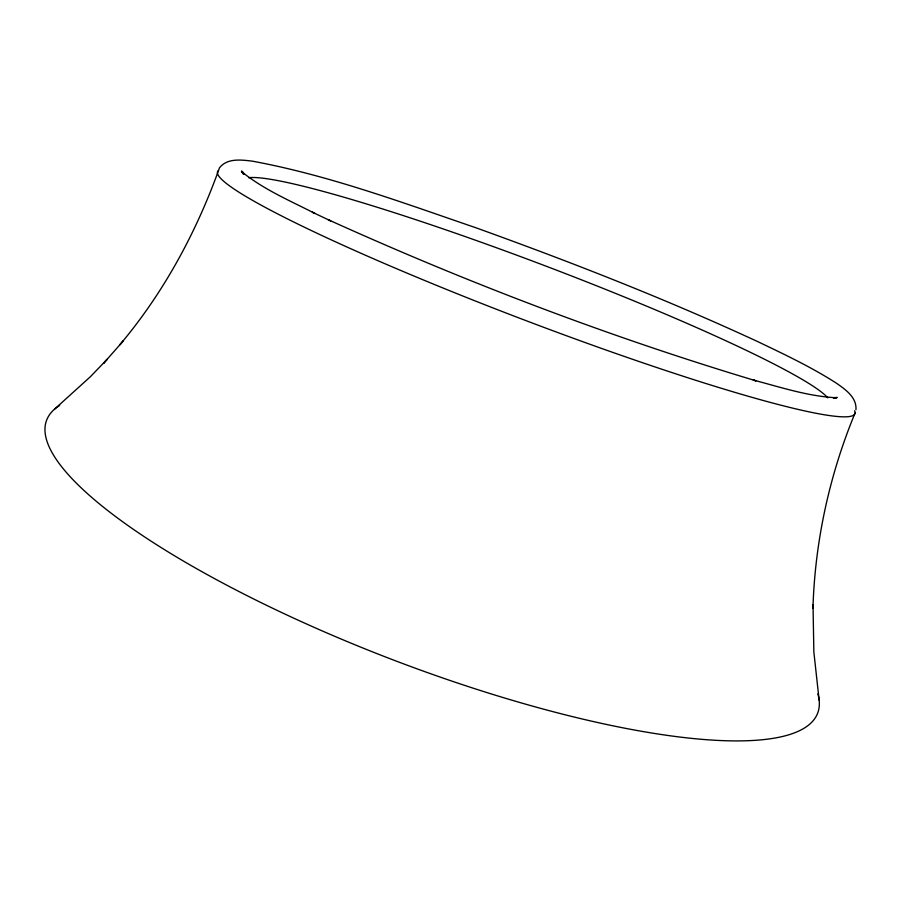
<?xml version="1.0" encoding="UTF-8"?>
<svg xmlns="http://www.w3.org/2000/svg" width="901" height="901" viewBox="0 0 901 901"><rect width="100%" height="100%" fill="white"/><g stroke="black" fill="none" stroke-linecap="round" stroke-linejoin="round"><path stroke-width="1.35" d="M813.017 604.672L813.851 651.952L819.133 700.122M812.995 604.582L812.939 608.378C814.943 541.411 829.449 474.951 855.06 413.063M855.95 409.718C856.907 397.262 845.149 389.3 836.173 383.026C811.215 367.056 784.354 354.33 757.651 341.58C665.715 299.019 571.245 262.123 475.965 227.795C402.454 202.612 329 175.346 252.393 161.155C241.412 159.871 227.221 157.855 219.495 167.811C196.576 231.839 163.824 292.645 119.856 344.768L123.246 340.961L103.514 363.385L107.208 359.251L90.382 376.731L54.511 409.2M837.097 397.364L833.245 397.78L836.826 397.78C808.242 396.451 780.739 387.216 753.247 380.042L755.995 380.83C609.977 336.997 467.112 282.565 328.246 219.72L330.667 220.88L312.32 212.197L314.911 213.436C289.863 200.63 263.374 189.413 241.423 171.483L244.103 173.859L241.592 171.032L242.898 173.015M243.552 174.006L242.425 171.708L243.18 173.938M817.883 693.871A412.41 101.036 20.8 0 1 395.438 660.782A412.41 101.036 20.8 0 1 59.68 405.405M854.621 410.8A340.893 29.823 20.8 0 1 535.453 324.214A340.893 29.823 20.8 0 1 217.941 170.908M248.642 177.711A313.841 27.379 20.8 0 1 546.884 266.482A313.841 27.379 20.8 0 1 827.76 397.825"/></g></svg>
